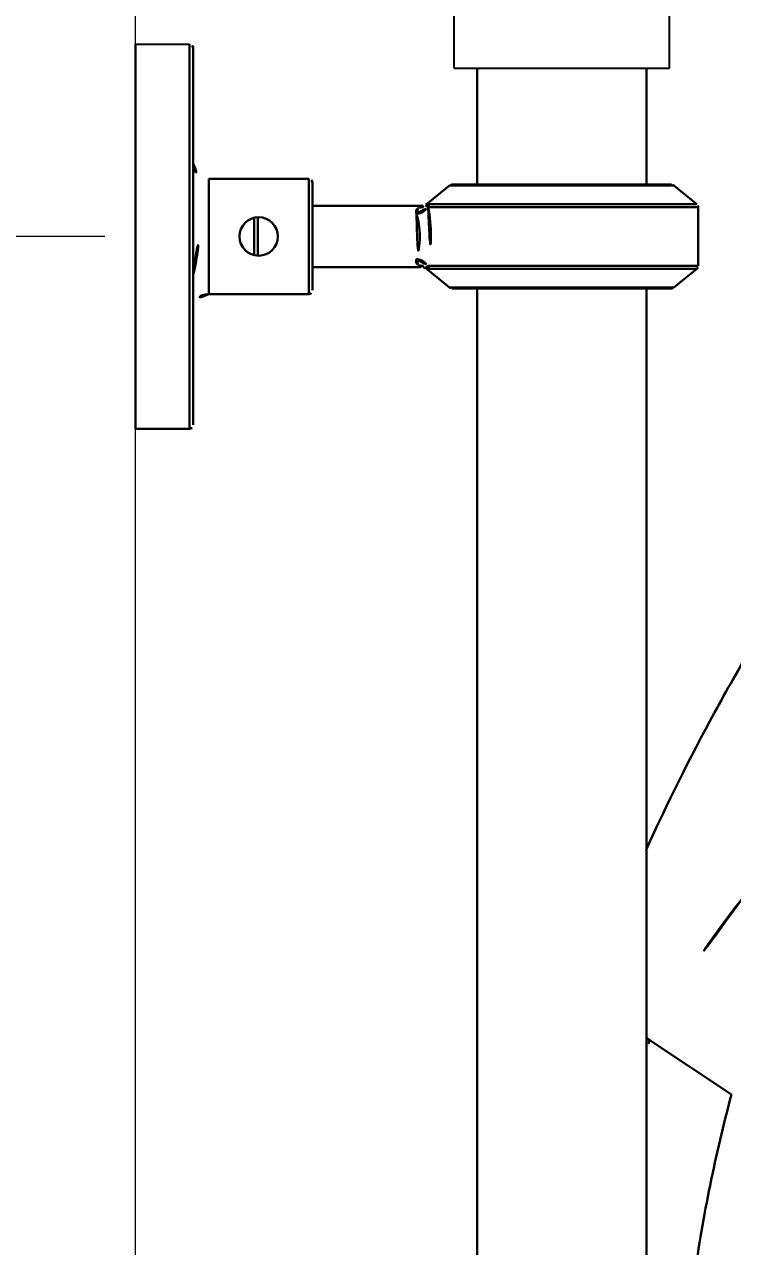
# Model space of a CAD drawing. Extents: x 16296684858 to 16296688009, y -37409618718 to -37409616409.
# Drawn here: x 16296686632.8 to 16296686724.8, y -37409617666.7 to -37409617507.8 of the extents above; entities that cross this region are included whole.
import ezdxf

# ---------------------------------------------------------------- set-up
doc = ezdxf.new("R2010")
doc.units = 0
doc.header["$LTSCALE"] = 10
doc.header["$MEASUREMENT"] = 0
doc.header["$PDMODE"] = 3
doc.header["$PDSIZE"] = -10
doc.layers.get('0').update_dxf_attribs({"linetype": 'CONTINUOUS'})
doc.layers.get('DEFPOINTS').update_dxf_attribs({"linetype": 'CONTINUOUS'})
doc.styles.add('Daelim Dimension', font='')
doc.styles.get('Daelim Dimension').set_extended_font_data('나눔고딕')
doc.dimstyles.new('DEFAULT', dxfattribs={"dimscale": 2, "dimtxt": 2, "dimasz": 2, "dimexe": 0, "dimexo": 2, "dimgap": 1, "dimtad": 1, "dimdec": 1, "dimzin": 9, "dimdsep": 46, "dimtxsty": 'Daelim Dimension', "dimcen": 0.5, "dimclrd": 252, "dimclre": 252, "dimclrt": 3, "dimadec": 1, "dimazin": 0, "dimtfac": 1, "dimtdec": 1, "dimtix": 1, "dimtmove": 0, "dimatfit": 3, "dimfxl": 1, "dimtolj": 1, "dimtzin": 1, "dimlwd": 9, "dimlwe": 9, "dimarcsym": 0})

# ---------------------------------------------------------------- blocks, each defined once
blk = doc.blocks.new('*D9')
at = {"color": 5, "lineweight": 9, "ltscale": 0.5, "transparency": 16777216}
for p, q in [((16296686647.237181, -37409617506.351189), (16296686647.237181, -37409617437.951637)), ((16296686702.637171, -37409617490.464813), (16296686702.637171, -37409617437.951637)), ((16296686655.237181, -37409617439.951637), (16296686694.637171, -37409617439.951637))]:
    blk.add_line(p, q, dxfattribs=at)
at = {"color": 5, "ltscale": 0.5, "transparency": 16777216}
for points in [[(16296686655.237181, -37409617438.618301), (16296686655.237181, -37409617441.284973), (16296686647.237181, -37409617439.951637)], [(16296686694.637171, -37409617438.618301), (16296686694.637171, -37409617441.284973), (16296686702.637171, -37409617439.951637)]]:
    blk.add_solid(points, dxfattribs=at)
at = {"layer": 'DEFPOINTS', "color": 0, "ltscale": 0.5, "transparency": 16777216}
for p in [(16296686702.637171, -37409617439.951637), (16296686702.637171, -37409617494.464813), (16296686647.237181, -37409617510.351189)]:
    blk.add_point(p, dxfattribs=at)
at = {"color": 7, "ltscale": 0.5, "transparency": 16777216, "insert": (16296686674.93718, -37409617426.664093), "char_height": 20, "attachment_point": 5, "style": 'Daelim Dimension'}
blk.add_mtext('\\A1;55.4', dxfattribs=at)
blk = doc.blocks.new('*D13')
at = {"color": 5, "lineweight": 9, "ltscale": 0.5, "transparency": 16777216}
for p, q in [((16296686643.23719, -37409617535.35121), (16296686554.64207, -37409617535.35121)), ((16296686556.64207, -37409617543.35121), (16296686556.64207, -37409618194.14514)), ((16296686643.23719, -37409618202.14514), (16296686554.64207, -37409618202.14514))]:
    blk.add_line(p, q, dxfattribs=at)
at = {"color": 5, "ltscale": 0.5, "transparency": 16777216}
for points in [[(16296686555.30873, -37409617543.35121), (16296686557.9754, -37409617543.35121), (16296686556.64207, -37409617535.35121)], [(16296686555.30873, -37409618194.14514), (16296686557.9754, -37409618194.14514), (16296686556.64207, -37409618202.14514)]]:
    blk.add_solid(points, dxfattribs=at)
at = {"layer": 'DEFPOINTS', "color": 0, "ltscale": 0.5, "transparency": 16777216}
for p in [(16296686647.23719, -37409617535.35121), (16296686556.64207, -37409618202.14514), (16296686647.23719, -37409618202.14514)]:
    blk.add_point(p, dxfattribs=at)
at = {"color": 7, "ltscale": 0.5, "transparency": 16777216, "insert": (16296686543.75507, -37409617868.74818), "char_height": 20, "attachment_point": 5, "rotation": 90, "style": 'Daelim Dimension'}
blk.add_mtext('\\A1;870', dxfattribs=at)
blk = doc.blocks.new('*D16')
at = {"color": 5, "lineweight": 9, "ltscale": 0.5, "transparency": 16777216}
for p, q in [((16296686685.13718, -37409617494.464821), (16296686466.86311, -37409617494.464821)), ((16296686468.86311, -37409617502.464821), (16296686468.86311, -37409618194.145073)), ((16296686660.62834, -37409618202.145073), (16296686466.86311, -37409618202.145073))]:
    blk.add_line(p, q, dxfattribs=at)
at = {"color": 5, "ltscale": 0.5, "transparency": 16777216}
for points in [[(16296686467.529779, -37409617502.464821), (16296686470.19644, -37409617502.464821), (16296686468.86311, -37409617494.464821)], [(16296686467.529779, -37409618194.145073), (16296686470.19644, -37409618194.145073), (16296686468.86311, -37409618202.145073)]]:
    blk.add_solid(points, dxfattribs=at)
at = {"layer": 'DEFPOINTS', "color": 0, "ltscale": 0.5, "transparency": 16777216}
for p in [(16296686689.13718, -37409617494.464821), (16296686468.86311, -37409618202.145073), (16296686664.62834, -37409618202.145073)]:
    blk.add_point(p, dxfattribs=at)
at = {"color": 7, "ltscale": 0.5, "transparency": 16777216, "insert": (16296686455.97611, -37409617848.304947), "char_height": 20, "attachment_point": 5, "rotation": 90, "style": 'Daelim Dimension'}
blk.add_mtext('\\A1;908', dxfattribs=at)
blk = doc.blocks.new('*D18')
at = {"color": 5, "lineweight": 9, "ltscale": 0.5, "transparency": 16777216}
for p, q in [((16296686647.237181, -37409618005.826988), (16296686647.237181, -37409617114.689346)), ((16296687202.637119, -37409617350.312553), (16296687202.637119, -37409617114.689346)), ((16296686655.237181, -37409617116.689346), (16296687194.637119, -37409617116.689346))]:
    blk.add_line(p, q, dxfattribs=at)
at = {"color": 5, "ltscale": 0.5, "transparency": 16777216}
for points in [[(16296686655.237181, -37409617115.356018), (16296686655.237181, -37409617118.02269), (16296686647.237181, -37409617116.689346)], [(16296687194.637119, -37409617115.356018), (16296687194.637119, -37409617118.02269), (16296687202.637119, -37409617116.689346)]]:
    blk.add_solid(points, dxfattribs=at)
at = {"layer": 'DEFPOINTS', "color": 0, "ltscale": 0.5, "transparency": 16777216}
for p in [(16296687202.637119, -37409617116.689346), (16296687202.637119, -37409617354.312553), (16296686647.237181, -37409618009.826988)]:
    blk.add_point(p, dxfattribs=at)
at = {"color": 7, "ltscale": 0.5, "transparency": 16777216, "insert": (16296686924.937149, -37409617103.916817), "char_height": 20, "attachment_point": 5, "style": 'Daelim Dimension'}
blk.add_mtext('\\A1;555', dxfattribs=at)

msp = doc.modelspace()

# ---------------------------------------------------------------- linework, layer by layer
at = {"color": 7, "linetype": 'Continuous'}
for p, q in [((16296686688.637171, -37409617513.464813), (16296686688.637171, -37409617494.964813)), ((16296686716.637171, -37409617513.464813), (16296686716.637171, -37409617494.964813)), ((16296686647.237181, -37409617510.351189), (16296686654.237181, -37409617510.351189)), ((16296686688.6373, -37409617513.464813), (16296686716.637051, -37409617513.464813))]:
    msp.add_line(p, q, dxfattribs=at)
at = {"color": 7, "linetype": 'Continuous', "lineweight": 30}
for p, q in [((16296686647.237181, -37409617510.351418), (16296686647.237181, -37409617560.350983)), ((16296686654.237181, -37409617560.351181), (16296686654.237181, -37409617510.351189)), ((16296686654.737181, -37409617510.851189), (16296686654.737181, -37409617559.851181)), ((16296686691.637171, -37409617528.601181), (16296686691.637171, -37409617513.464813)), ((16296686713.637171, -37409617528.601181), (16296686713.637171, -37409617513.464813)), ((16296686656.737181, -37409617527.851181), (16296686656.737181, -37409617542.851181)), ((16296686656.737181, -37409617527.851181), (16296686669.737181, -37409617527.851181)), ((16296686669.737181, -37409617542.851181), (16296686669.737181, -37409617527.851181)), ((16296686670.237181, -37409617528.351181), (16296686670.237181, -37409617542.351181)), ((16296686688.04904, -37409617528.714211), (16296686685.240471, -37409617531.012123)), ((16296686717.225309, -37409617528.714211), (16296686688.04904, -37409617528.714211)), ((16296686716.908689, -37409617528.601181), (16296686688.365879, -37409617528.601181)), ((16296686720.203791, -37409617531.151154), (16296686717.225309, -37409617528.714211)), ((16296686684.290621, -37409617531.351181), (16296686670.237181, -37409617531.351181)), ((16296686685.44696, -37409617531.151154), (16296686720.203791, -37409617531.151154)), ((16296686662.63718, -37409617532.927101), (16296686662.63718, -37409617537.771423)), ((16296686663.13718, -37409617532.861023), (16296686663.13718, -37409617537.837769)), ((16296686720.387171, -37409617531.538116), (16296686685.267509, -37409617531.538116)), ((16296686720.387171, -37409617531.538116), (16296686720.387171, -37409617539.164253)), ((16296686685.267509, -37409617539.164253), (16296686720.387171, -37409617539.164253)), ((16296686684.290621, -37409617539.351181), (16296686670.237181, -37409617539.351181)), ((16296686688.04904, -37409617541.988159), (16296686685.240471, -37409617539.690247)), ((16296686720.203791, -37409617539.551224), (16296686685.44696, -37409617539.551224)), ((16296686717.225309, -37409617541.988159), (16296686720.203791, -37409617539.551224)), ((16296686688.04904, -37409617541.988159), (16296686717.225309, -37409617541.988159)), ((16296686688.365879, -37409617542.101181), (16296686716.90847, -37409617542.101181)), ((16296686691.637171, -37409617740.753342), (16296686691.637171, -37409617542.101181)), ((16296686713.637171, -37409617740.740608), (16296686713.637171, -37409617542.101181)), ((16296686656.737181, -37409617542.851181), (16296686669.737181, -37409617542.851181)), ((16296686647.237181, -37409617560.351181), (16296686654.237181, -37409617560.351181)), ((16296686714.106279, -37409617639.905823), (16296686713.636141, -37409617639.592941)), ((16296686724.68955, -37409617646.947731), (16296686714.105881, -37409617639.905533))]:
    msp.add_line(p, q, dxfattribs=at)
msp.add_circle((16296686663.237181, -37409617535.351181), 2.5, dxfattribs=at)
at = {"color": 7, "linetype": 'Continuous'}
msp.add_arc((16296686654.237181, -37409617510.851189), 0.5, 0, 90, dxfattribs=at)
at = {"color": 7, "linetype": 'Continuous', "lineweight": 30}
for centre, radius, start, end in [((16296686656.737181, -37409617525.851181), 2, 180, 270), ((16296686669.737181, -37409617528.351181), 0.5, 0, 90), ((16296686688.36565, -37409617529.101181), 0.5, 90, 129.289116), ((16296686716.908689, -37409617529.101181), 0.5, 50.710884, 90), ((16296686636.063129, -37409617535.351181), 19.306248, 345.37796484, 14.62203516), ((16296686684.290569, -37409617529.851097), 1.500102, 270.00175194, 295.3388457), ((16296686684.29294, -37409617529.85672), 1.494013, 295.34822268, 296.14219473), ((16296686684.28721, -37409617529.845993), 1.506169, 296.1580987, 309.26468439), ((16296686719.887171, -37409617531.538116), 0.5, 0, 50.710884), ((16296686719.887171, -37409617539.164253), 0.5, 309.289116, 0), ((16296686684.290569, -37409617540.851257), 1.500101, 64.66005418, 89.99824806), ((16296686684.29294, -37409617540.84565), 1.494011, 63.85780527, 64.6502101), ((16296686684.28721, -37409617540.856377), 1.506169, 50.73531561, 63.8419013), ((16296686669.737181, -37409617542.351181), 0.5, 270, 0), ((16296686688.36565, -37409617541.601181), 0.5, 230.710884, 270), ((16296686716.908689, -37409617541.601181), 0.5, 270, 309.289116), ((16296686656.737181, -37409617544.851181), 2, 90, 180), ((16296686654.237181, -37409617559.851181), 0.5, 270, 0), ((16296686823.074961, -37409617697.524681), 123.264377, 141.84038163, 152.13126873), ((16296686823.90222, -37409617697.967796), 124.203614, 152.12960533, 152.62067962)]:
    msp.add_arc(centre, radius, start, end, dxfattribs=at)
for points, knots in [([(16296686684.290621, -37409617531.351181), (16296686684.266809, -37409617531.36924), (16296686684.17732, -37409617531.440117), (16296686684.087151, -37409617531.510117), (16296686684.020281, -37409617531.561401)], [0, 0, 0, 0, 0.26169604, 1, 1, 1, 1]), ([(16296686684.9659, -37409617531.301224), (16296686684.980721, -37409617531.325371), (16296686685.01749, -37409617531.36673), (16296686685.083241, -37409617531.433167), (16296686685.13236, -37409617531.476822), (16296686685.163919, -37409617531.499496)], [0, 0, 0, 0, 0.3024009374, 0.5851628205, 1, 1, 1, 1]), ([(16296686685.240471, -37409617531.012123), (16296686685.23881, -37409617531.013527), (16296686685.23332, -37409617531.020279), (16296686685.21965, -37409617531.033974), (16296686685.197889, -37409617531.057602), (16296686685.151461, -37409617531.106552), (16296686685.07345, -37409617531.189056), (16296686685.005251, -37409617531.260277), (16296686684.9659, -37409617531.301224)], [0, 0, 0, 0, 0.016381201, 0.0650313431, 0.1457357248, 0.257938032, 0.572805311, 1, 1, 1, 1]), ([(16296686685.323681, -37409617531.178619), (16296686685.286051, -37409617531.19249), (16296686685.16745, -37409617531.235283), (16296686685.047239, -37409617531.273376), (16296686684.9659, -37409617531.301224)], [0, 0, 0, 0, 0.3180716388, 1, 1, 1, 1]), ([(16296686685.323681, -37409617531.178619), (16296686685.27836, -37409617531.21814), (16296686685.202221, -37409617531.317673), (16296686685.169319, -37409617531.438164), (16296686685.163919, -37409617531.499496)], [0, 0, 0, 0, 0.494119866, 1, 1, 1, 1]), ([(16296686685.44697, -37409617531.151154), (16296686685.391291, -37409617531.197701), (16296686685.299431, -37409617531.317589), (16296686685.267509, -37409617531.465027), (16296686685.267509, -37409617531.538116)], [0, 0, 0, 0, 0.4982271268, 1, 1, 1, 1]), ([(16296686685.323681, -37409617531.178619), (16296686685.335529, -37409617531.174179), (16296686685.37538, -37409617531.160553), (16296686685.41741, -37409617531.151138), (16296686685.44696, -37409617531.151154)], [0, 0, 0, 0, 0.299879504, 1, 1, 1, 1]), ([(16296686683.750271, -37409617532.405724), (16296686683.72444, -37409617532.318176), (16296686683.699591, -37409617532.145302), (16296686683.74781, -37409617531.901398), (16296686683.860439, -37409617531.704964), (16296686683.964661, -37409617531.604111), (16296686684.020281, -37409617531.561401)], [0, 0, 0, 0, 0.2904373314, 0.54415149, 0.7768804648, 1, 1, 1, 1]), ([(16296686683.750271, -37409617532.405724), (16296686683.90646, -37409617532.390404), (16296686684.21279, -37409617532.324249), (16296686684.626711, -37409617532.128609), (16296686684.959999, -37409617531.853798), (16296686685.1141, -37409617531.620049), (16296686685.163919, -37409617531.499496)], [0, 0, 0, 0, 0.268679252, 0.5310691671, 0.7766948891, 1, 1, 1, 1]), ([(16296686683.750271, -37409617532.405724), (16296686683.87863, -37409617532.841087), (16296686684.104971, -37409617533.813103), (16296686684.23489, -37409617535.351181), (16296686684.104971, -37409617536.889267), (16296686683.87863, -37409617537.861267), (16296686683.750271, -37409617538.296654)], [0, 0, 0, 0, 0.2280349773, 0.4999998348, 0.7719650934, 1, 1, 1, 1]), ([(16296686684.020281, -37409617531.561394), (16296686684.18844, -37409617531.577713), (16296686684.52869, -37409617531.552307), (16296686684.83604, -37409617531.401161), (16296686684.9659, -37409617531.301224)], [0, 0, 0, 0, 0.5076194004, 1, 1, 1, 1]), ([(16296686685.163919, -37409617531.499496), (16296686685.17395, -37409617531.500748), (16296686685.210501, -37409617531.506943), (16296686685.245781, -37409617531.522163), (16296686685.26753, -37409617531.538116)], [0, 0, 0, 0, 0.2724910235, 1, 1, 1, 1]), ([(16296686685.267509, -37409617531.538116), (16296686685.501751, -37409617532.793091), (16296686685.752501, -37409617535.351173), (16296686685.50176, -37409617537.909218), (16296686685.267509, -37409617539.164253)], [0, 0, 0, 0, 0.4999916793, 1, 1, 1, 1]), ([(16296686683.750271, -37409617538.296654), (16296686683.72444, -37409617538.384193), (16296686683.699591, -37409617538.55706), (16296686683.74781, -37409617538.800972), (16296686683.860439, -37409617538.997414), (16296686683.964661, -37409617539.098251), (16296686684.020281, -37409617539.140961)], [0, 0, 0, 0, 0.2904375833, 0.5441526558, 0.7768809631, 1, 1, 1, 1]), ([(16296686683.750271, -37409617538.296654), (16296686683.90646, -37409617538.311958), (16296686684.21279, -37409617538.37812), (16296686684.626711, -37409617538.573761), (16296686684.959999, -37409617538.848557), (16296686685.1141, -37409617539.082314), (16296686685.163919, -37409617539.202873)], [0, 0, 0, 0, 0.2686797252, 0.5310700532, 0.7766957441, 1, 1, 1, 1]), ([(16296686684.020281, -37409617539.140938), (16296686684.18844, -37409617539.124619), (16296686684.5287, -37409617539.150017), (16296686684.83606, -37409617539.301201), (16296686684.965919, -37409617539.401192)], [0, 0, 0, 0, 0.5075943599, 1, 1, 1, 1]), ([(16296686684.020281, -37409617539.140961), (16296686684.05864, -37409617539.170372), (16296686684.1252, -37409617539.222076), (16296686684.20933, -37409617539.28746), (16296686684.2607, -37409617539.328583), (16296686684.284769, -37409617539.346313), (16296686684.290621, -37409617539.351181)], [0, 0, 0, 0, 0.4235243858, 0.7382994187, 0.9333471504, 1, 1, 1, 1]), ([(16296686685.163919, -37409617539.202873), (16296686685.132441, -37409617539.225693), (16296686685.08342, -37409617539.269409), (16296686685.017389, -37409617539.335602), (16296686684.98081, -37409617539.377083), (16296686684.965919, -37409617539.401192)], [0, 0, 0, 0, 0.4150737474, 0.6976207799, 1, 1, 1, 1]), ([(16296686685.323669, -37409617539.52375), (16296686685.278351, -37409617539.484222), (16296686685.202221, -37409617539.384697), (16296686685.169331, -37409617539.264191), (16296686685.16394, -37409617539.202873)], [0, 0, 0, 0, 0.4941252798, 1, 1, 1, 1]), ([(16296686685.26753, -37409617539.164253), (16296686685.260509, -37409617539.169403), (16296686685.22901, -37409617539.189171), (16296686685.19211, -37409617539.199387), (16296686685.163919, -37409617539.202873)], [0, 0, 0, 0, 0.2343678281, 1, 1, 1, 1]), ([(16296686685.44696, -37409617539.551224), (16296686685.391291, -37409617539.504677), (16296686685.299431, -37409617539.384781), (16296686685.267509, -37409617539.237343), (16296686685.267509, -37409617539.164253)], [0, 0, 0, 0, 0.498227192, 1, 1, 1, 1]), ([(16296686684.965919, -37409617539.401192), (16296686685.00527, -37409617539.442101), (16296686685.07346, -37409617539.513344), (16296686685.15148, -37409617539.59581), (16296686685.197889, -37409617539.644791), (16296686685.219681, -37409617539.668388), (16296686685.233299, -37409617539.682114), (16296686685.238831, -37409617539.688828), (16296686685.240471, -37409617539.690247)], [0, 0, 0, 0, 0.4271897629, 0.7420463439, 0.8542527271, 0.934963708, 0.9836187524, 1, 1, 1, 1]), ([(16296686684.965919, -37409617539.401192), (16296686684.98868, -37409617539.408974), (16296686685.053471, -37409617539.430939), (16296686685.173441, -37409617539.469658), (16296686685.269581, -37409617539.503807), (16296686685.323669, -37409617539.52375)], [0, 0, 0, 0, 0.1907639811, 0.5426992547, 1, 1, 1, 1]), ([(16296686685.44696, -37409617539.551224), (16296686685.438339, -37409617539.551231), (16296686685.396099, -37409617539.548187), (16296686685.35516, -37409617539.535507), (16296686685.323669, -37409617539.52375)], [0, 0, 0, 0, 0.2041849468, 1, 1, 1, 1]), ([(16296686713.627001, -37409617615.094017), (16296686716.34819, -37409617609.043571), (16296686720.777081, -37409617600.125847), (16296686726.52882, -37409617590.050789), (16296686729.973351, -37409617584.397324), (16296686731.7519, -37409617581.605614), (16296686732.65181, -37409617580.217033)], [0, 0, 0, 0, 0.5005472864, 0.7502705265, 0.8751538857, 1, 1, 1, 1]), ([(16296686724.68951, -37409617646.947701), (16296686723.647051, -37409617650.854912), (16296686722.264139, -37409617656.761612), (16296686720.77297, -37409617664.712349), (16296686719.83103, -37409617670.730362), (16296686719.066031, -37409617676.828529), (16296686718.48793, -37409617683.006447), (16296686718.01507, -37409617689.220718), (16296686717.604589, -37409617695.400253), (16296686717.278311, -37409617701.464043), (16296686716.963329, -37409617709.081734), (16296686716.748949, -37409617717.895447), (16296686716.7106, -37409617727.766983), (16296686716.80271, -37409617734.01255), (16296686716.87471, -37409617737.032883)], [0, 0, 0, 0, 0.1337432209, 0.2004734524, 0.2675127078, 0.3351668617, 0.4037032985, 0.4727048448, 0.5412814227, 0.6085248189, 0.6735359569, 0.793431092, 0.9000806217, 1, 1, 1, 1])]:
    msp.add_open_spline(points, degree=3, knots=knots, dxfattribs=at)

# ---------------------------------------------------------------- dimensions: what is measured, and where the dimension line sits
at = {"ltscale": 0.5}
dim = msp.add_linear_dim(base=(16296687202.637119, -37409617116.689346), p1=(16296686647.237181, -37409618009.826988), p2=(16296687202.637119, -37409617354.312553), dimstyle='DEFAULT', override={"dimtxt": 10, "dimasz": 4, "dimexe": 1, "dimdec": 0, "dimclrd": 5, "dimclre": 5, "dimclrt": 7}, dxfattribs=at)
dim.commit()
dim.dimension.update_dxf_attribs({"geometry": '*D18', "text_midpoint": (16296686924.937149, -37409617103.916817)})
dim = msp.add_linear_dim(base=(16296686702.637171, -37409617439.951637), p1=(16296686647.237181, -37409617510.351189), p2=(16296686702.637171, -37409617494.464813), text='55.4', dimstyle='DEFAULT', override={"dimtxt": 10, "dimasz": 4, "dimexe": 1, "dimdec": 0, "dimclrd": 5, "dimclre": 5, "dimclrt": 7}, dxfattribs=at)
dim.commit()
dim.dimension.update_dxf_attribs({"geometry": '*D9', "text_midpoint": (16296686674.93718, -37409617439.951637), "dimtype": 160})
for base, p1, p2, text, picture, middle in [((16296686468.86311, -37409618202.145073), (16296686689.137171, -37409617494.464813), (16296686664.62833, -37409618202.145058), '908', '*D16', (16296686468.8631, -37409617848.304947)), ((16296686556.642071, -37409618202.145142), (16296686647.237181, -37409617535.351196), (16296686647.237181, -37409618202.145126), '870', '*D13', (16296686556.64205, -37409617868.748177))]:
    dim = msp.add_linear_dim(base=base, p1=p1, p2=p2, angle=90, text=text, dimstyle='DEFAULT', override={"dimtxt": 10, "dimasz": 4, "dimexe": 1, "dimdec": 0, "dimclrd": 5, "dimclre": 5, "dimclrt": 7}, dxfattribs=at)
    dim.commit()
    dim.dimension.update_dxf_attribs({"geometry": picture, "text_midpoint": middle, "dimtype": 160})

doc.saveas('drawing.dxf')
